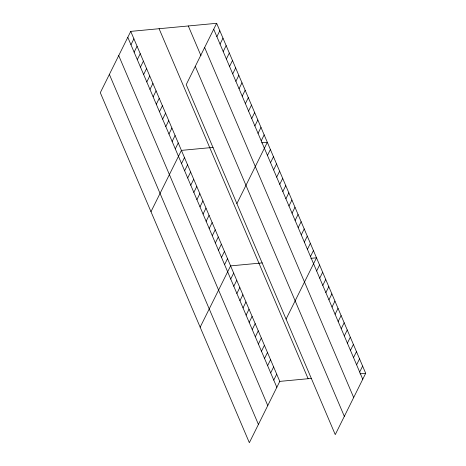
<?xml version="1.0" encoding="UTF-8"?>
<svg xmlns="http://www.w3.org/2000/svg" width="466" height="466" viewBox="0 0 466 466"><rect width="100%" height="100%" fill="white"/><g stroke="black" fill="none" stroke-linecap="round" stroke-linejoin="round"><path stroke-width="0.7" d="M130.742 31.379L100.306 92.693L249.345 442.7L279.781 381.386L130.742 31.379L216.655 23.3L365.693 373.307L335.258 434.621L186.219 84.614L216.655 23.3M130.963 44.753L133.905 38.818M134.126 52.192L137.074 46.256M137.295 59.631L140.243 53.695M140.464 67.069L143.411 61.133M143.627 74.508L146.574 68.572M146.796 81.94L149.743 76.005M149.965 89.379L152.912 83.443M153.133 96.817L156.075 90.882M156.296 104.256L159.244 98.32M159.465 111.694L162.413 105.759M162.634 119.133L165.581 113.197M165.797 126.566L168.744 120.63M216.876 36.674L219.824 30.739M168.966 134.004L171.913 128.068M220.045 44.113L222.993 38.177M172.135 141.443L175.082 135.507M223.214 51.551L226.156 45.616M175.303 148.881L178.245 142.946M226.377 58.984L229.324 53.048M150.978 211.698L181.414 150.384L213.084 147.402M229.546 66.422L232.493 60.487M181.542 163.537L184.489 157.601M184.618 170.754L187.559 164.818M232.715 73.861L235.656 67.925M187.687 177.977L190.635 172.041M235.878 81.3L238.825 75.364M190.763 185.194L193.71 179.259M239.046 88.738L241.994 82.802M193.839 192.411L196.786 186.476M242.215 96.177L245.163 90.241M196.914 199.634L199.856 193.699M245.378 103.609L248.326 97.674M199.984 206.852L202.931 200.916M248.547 111.048L251.494 105.112M203.06 214.069L206.007 208.133M251.716 118.486L254.663 112.551M206.135 221.286L209.077 215.35M254.885 125.925L257.826 119.989M209.205 228.509L212.152 222.573M258.048 133.363L260.995 127.428M212.28 235.726L215.228 229.79M261.216 140.802L264.164 134.866M215.356 242.943L218.304 237.008M236.891 203.613L267.333 142.299L261.659 142.835M218.426 250.166L221.373 244.231M267.455 155.458L270.402 149.522M221.501 257.383L224.449 251.448M270.53 162.675L273.478 156.739M224.577 264.601L227.525 258.665M273.606 169.892L276.554 163.956M200.159 327.196L230.594 265.882L262.271 262.906M276.682 177.115L279.623 171.179M230.722 279.041L233.67 273.105M279.751 184.332L282.699 178.396M233.798 286.258L236.745 280.322M282.827 191.549L285.775 185.614M236.874 293.475L239.821 287.539M285.903 198.772L288.85 192.837M239.943 300.698L242.891 294.762M288.972 205.989L291.92 200.054M243.019 307.915L245.966 301.98M292.048 213.207L294.995 207.271M246.095 315.132L249.042 309.197M295.124 220.424L298.071 214.488M249.17 322.35L252.112 316.414M298.199 227.647L301.141 221.711M252.24 329.573L255.187 323.637M301.269 234.864L304.216 228.928M255.316 336.79L258.263 330.854M304.345 242.081L307.292 236.145M258.391 344.007L261.339 338.071M307.42 249.304L310.368 243.369M261.461 351.23L264.408 345.294M310.49 256.521L313.437 250.586M264.537 358.447L267.484 352.512M286.077 319.117L316.513 257.803L310.839 258.339M267.612 365.664L270.56 359.729M316.641 270.956L319.589 265.02M270.688 372.882L273.629 366.946M319.717 278.179L322.658 272.243M273.758 380.105L276.705 374.169M322.787 285.396L325.734 279.46M325.862 292.613L328.81 286.677M328.938 299.836L331.879 293.9M332.008 307.053L334.955 301.118M335.083 314.27L338.031 308.335M338.159 321.488L341.106 315.552M341.234 328.711L344.176 322.775M344.304 335.928L347.252 329.992M347.38 343.145L350.327 337.209M350.455 350.368L353.397 344.432M353.525 357.585L356.473 351.649M356.601 364.802L359.548 358.867M359.676 372.019L362.624 366.084M279.781 381.386L311.451 378.409M360.026 373.837L365.693 373.307M213.708 29.236L362.752 379.242M204.638 47.509L353.677 397.515M188.305 25.968L200.974 55.716M195.289 66.341L344.333 416.342M159.092 28.717L308.131 378.718M127.795 37.315L276.833 387.322M118.725 55.594L267.764 405.595M109.376 74.42L258.414 424.427"/></g></svg>
